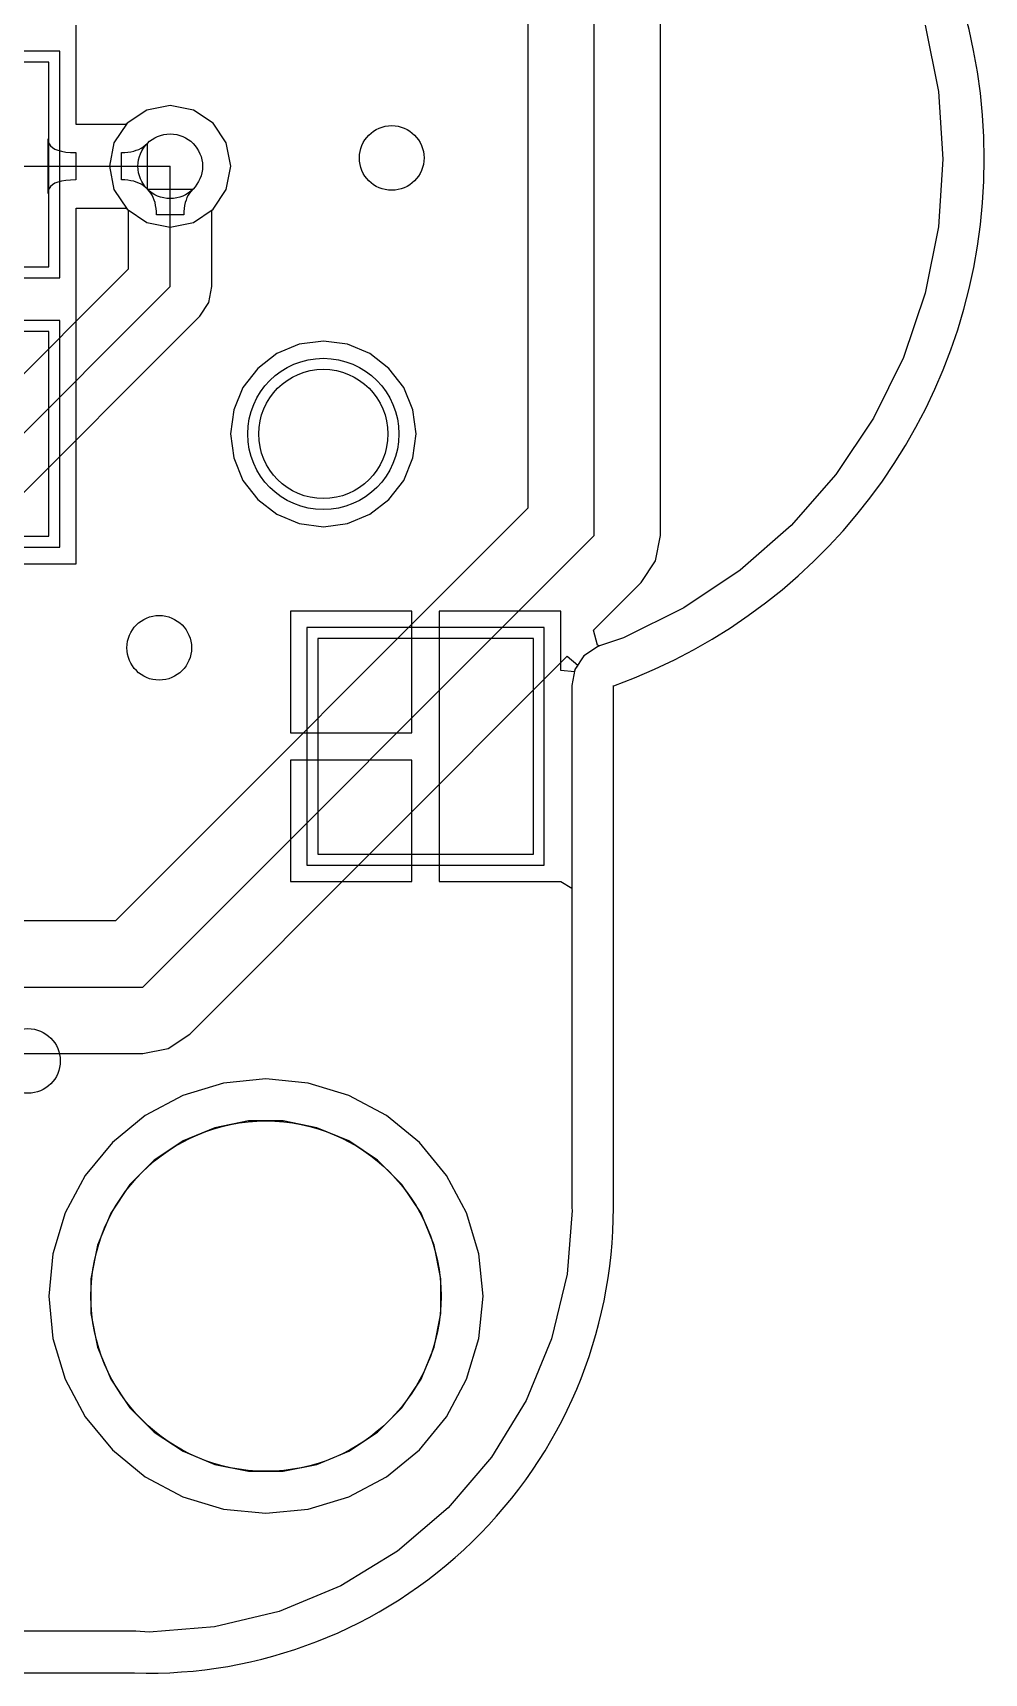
# Model space of a CAD drawing. Header units: millimetres. Extents: x 65.3 to 106.6, y 61.5 to 106.5.
# Drawn here: x 97.76 to 106.59, y 61.47 to 76.7 of the extents above; entities that cross this region are included whole.
import ezdxf

# ---------------------------------------------------------------- set-up
doc = ezdxf.new("R2010")
doc.units = ezdxf.units.MM
for name, color, linetype in [('BottomLayer', 5, 'Continuous'), ('BottomSolder', 6, 'Continuous'), ('KeepOutLayer', 6, 'Continuous'), ('MultiLayer', 9, 'Continuous'), ('TopLayer', 1, 'Continuous'), ('TopPaste', 8, 'Continuous'), ('TopSolder', 216, 'Continuous')]:
    doc.layers.add(name, color=color, linetype=linetype)

# ---------------------------------------------------------------- blocks, each defined once
blk = doc.blocks.new('PL3_2')
at = {"layer": 'BottomLayer'}
for centre in [(0, 0), (5, 0)]:
    blk.add_circle(centre, 0.6, dxfattribs=at)
at = {"layer": 'BottomSolder'}
for centre in [(0, 0), (5, 0)]:
    blk.add_circle(centre, 0.702, dxfattribs=at)
at = {"layer": 'MultiLayer'}
for centre in [(0, 0), (5, 0)]:
    blk.add_circle(centre, 0.6, dxfattribs=at)
at = {"layer": 'TopLayer'}
for p, q in [((-3.9, 1.95), (-3.9, -0.05)), ((-1.9, 1.95), (-3.9, 1.95)), ((-1.9, -0.05), (-1.9, 1.95)), ((6.9, 1.95), (6.9, -0.05)), ((8.9, 1.95), (6.9, 1.95)), ((8.9, -0.05), (8.9, 1.95)), ((-3.9, -0.05), (-1.9, -0.05)), ((6.9, -0.05), (8.9, -0.05)), ((-0.95, -2.55), (-0.95, -5.05)), ((0.95, -2.55), (-0.95, -2.55)), ((0.95, -5.05), (0.95, -2.55)), ((1.55, -2.55), (1.55, -5.05)), ((3.45, -2.55), (1.55, -2.55)), ((3.45, -5.05), (3.45, -2.55)), ((4.05, -2.55), (4.05, -5.05)), ((5.95, -2.55), (4.05, -2.55)), ((5.95, -5.05), (5.95, -2.55)), ((-0.95, -5.05), (0.95, -5.05)), ((1.55, -5.05), (3.45, -5.05)), ((4.05, -5.05), (5.95, -5.05))]:
    blk.add_line(p, q, dxfattribs=at)
for centre in [(0, 0), (5, 0)]:
    blk.add_circle(centre, 0.6, dxfattribs=at)
at = {"layer": 'TopPaste'}
for p, q in [((-3.9, 1.95), (-3.9, -0.05)), ((-1.9, 1.95), (-3.9, 1.95)), ((-1.9, -0.05), (-1.9, 1.95)), ((6.9, 1.95), (6.9, -0.05)), ((8.9, 1.95), (6.9, 1.95)), ((8.9, -0.05), (8.9, 1.95)), ((-3.9, -0.05), (-1.9, -0.05)), ((6.9, -0.05), (8.9, -0.05)), ((-0.95, -2.55), (-0.95, -5.05)), ((0.95, -2.55), (-0.95, -2.55)), ((0.95, -5.05), (0.95, -2.55)), ((1.55, -2.55), (1.55, -5.05)), ((3.45, -2.55), (1.55, -2.55)), ((3.45, -5.05), (3.45, -2.55)), ((4.05, -2.55), (4.05, -5.05)), ((5.95, -2.55), (4.05, -2.55)), ((5.95, -5.05), (5.95, -2.55)), ((-0.95, -5.05), (0.95, -5.05)), ((1.55, -5.05), (3.45, -5.05)), ((4.05, -5.05), (5.95, -5.05))]:
    blk.add_line(p, q, dxfattribs=at)
at = {"layer": 'TopSolder'}
for p, q in [((-4.002, 2.052), (-4.002, -0.152)), ((-1.798, 2.052), (-4.002, 2.052)), ((-1.798, -0.152), (-1.798, 2.052)), ((6.798, 2.052), (6.798, -0.152)), ((9.002, 2.052), (6.798, 2.052)), ((9.002, -0.152), (9.002, 2.052)), ((-4.002, -0.152), (-1.798, -0.152)), ((6.798, -0.152), (9.002, -0.152)), ((-1.052, -2.448), (-1.052, -5.152)), ((1.052, -2.448), (-1.052, -2.448)), ((1.052, -5.152), (1.052, -2.448)), ((1.448, -2.448), (1.448, -5.152)), ((3.552, -2.448), (1.448, -2.448)), ((3.552, -5.152), (3.552, -2.448)), ((3.948, -2.448), (3.948, -5.152)), ((6.052, -2.448), (3.948, -2.448)), ((6.052, -5.152), (6.052, -2.448)), ((-1.052, -5.152), (1.052, -5.152)), ((1.448, -5.152), (3.552, -5.152)), ((3.948, -5.152), (6.052, -5.152))]:
    blk.add_line(p, q, dxfattribs=at)
for centre in [(0, 0), (5, 0)]:
    blk.add_circle(centre, 0.702, dxfattribs=at)

msp = doc.modelspace()

# ---------------------------------------------------------------- linework, layer by layer
at = {"layer": 'BottomLayer'}
for p, q in [((102.972, 72.034), (102.972, 78.613)), ((103.587, 72.034), (103.587, 78.613)), ((102.356, 78.358), (102.356, 72.289)), ((106.046, 76.773), (106.169, 76.156)), ((106.169, 76.156), (106.21, 75.528)), ((98.818, 75.985), (98.635, 75.863)), ((99.035, 76.028), (98.818, 75.985)), ((99.251, 75.985), (99.035, 76.028)), ((99.434, 75.863), (99.251, 75.985)), ((98.635, 75.863), (98.513, 75.68)), ((99.556, 75.68), (99.434, 75.863)), ((98.513, 75.68), (98.47, 75.463)), ((99.599, 75.463), (99.556, 75.68)), ((106.21, 75.528), (106.169, 74.901)), ((98.47, 75.463), (98.513, 75.247)), ((99.035, 74.346), (99.035, 75.463)), ((99.556, 75.247), (99.599, 75.463)), ((98.513, 75.247), (98.635, 75.064)), ((98.84, 75.232), (98.825, 75.249)), ((98.825, 75.249), (99.245, 75.249)), ((98.854, 75.214), (98.84, 75.232)), ((99.229, 75.232), (99.215, 75.214)), ((99.245, 75.249), (99.229, 75.232)), ((99.434, 75.064), (99.556, 75.247)), ((98.867, 75.194), (98.854, 75.214)), ((98.878, 75.172), (98.867, 75.194)), ((98.887, 75.149), (98.878, 75.172)), ((98.894, 75.125), (98.887, 75.149)), ((98.9, 75.099), (98.894, 75.125)), ((98.904, 75.071), (98.9, 75.099)), ((98.907, 75.042), (98.904, 75.071)), ((99.165, 75.071), (99.162, 75.042)), ((99.169, 75.099), (99.165, 75.071)), ((99.175, 75.125), (99.169, 75.099)), ((99.182, 75.149), (99.175, 75.125)), ((99.191, 75.172), (99.182, 75.149)), ((99.202, 75.194), (99.191, 75.172)), ((99.215, 75.214), (99.202, 75.194)), ((98.635, 75.064), (98.644, 75.058)), ((98.644, 75.058), (98.645, 75.051)), ((98.645, 75.051), (98.646, 75.046)), ((98.646, 75.046), (98.646, 74.507)), ((98.908, 75.012), (98.907, 75.042)), ((99.162, 75.012), (98.908, 75.012)), ((99.162, 75.042), (99.162, 75.012)), ((99.423, 75.046), (99.424, 75.051)), ((99.423, 74.346), (99.423, 75.046)), ((99.424, 75.051), (99.425, 75.058)), ((99.425, 75.058), (99.434, 75.064)), ((106.169, 74.901), (106.046, 74.284)), ((98.646, 74.507), (95.013, 70.873)), ((95.174, 70.485), (99.035, 74.346)), ((99.393, 74.197), (99.423, 74.346)), ((99.309, 74.071), (99.393, 74.197)), ((106.046, 74.284), (105.844, 73.689)), ((96.761, 71.522), (99.309, 74.071)), ((100.026, 73.724), (99.848, 73.587)), ((100.234, 73.81), (100.026, 73.724)), ((100.457, 73.839), (100.234, 73.81)), ((100.68, 73.81), (100.457, 73.839)), ((100.888, 73.724), (100.68, 73.81)), ((101.066, 73.587), (100.888, 73.724)), ((99.848, 73.587), (99.711, 73.409)), ((101.203, 73.409), (101.066, 73.587)), ((105.844, 73.689), (105.566, 73.125)), ((99.711, 73.409), (99.625, 73.201)), ((101.289, 73.201), (101.203, 73.409)), ((99.625, 73.201), (99.596, 72.978)), ((101.318, 72.978), (101.289, 73.201)), ((105.566, 73.125), (105.217, 72.602)), ((99.596, 72.978), (99.625, 72.755)), ((101.289, 72.755), (101.318, 72.978)), ((99.625, 72.755), (99.711, 72.547)), ((101.203, 72.547), (101.289, 72.755)), ((99.711, 72.547), (99.848, 72.369)), ((101.066, 72.369), (101.203, 72.547)), ((105.217, 72.602), (104.802, 72.129)), ((99.848, 72.369), (100.026, 72.232)), ((100.888, 72.232), (101.066, 72.369)), ((102.356, 72.289), (98.526, 68.459)), ((100.026, 72.232), (100.234, 72.146)), ((100.68, 72.146), (100.888, 72.232)), ((98.781, 67.843), (102.972, 72.034)), ((100.234, 72.146), (100.457, 72.117)), ((100.457, 72.117), (100.68, 72.146)), ((103.541, 71.799), (103.587, 72.034)), ((104.802, 72.129), (104.329, 71.714)), ((103.407, 71.599), (103.541, 71.799)), ((102.965, 71.157), (103.407, 71.599)), ((104.329, 71.714), (103.806, 71.365)), ((103.806, 71.365), (103.243, 71.087)), ((103.004, 71.016), (102.965, 71.157)), ((103.022, 71.012), (103.004, 71.016)), ((103.243, 71.087), (103.022, 71.012)), ((103.022, 71.012), (103.022, 71.012)), ((103.022, 71.012), (103.022, 71.012)), ((99.216, 67.408), (102.722, 70.914)), ((102.722, 70.914), (102.821, 70.833)), ((102.821, 70.833), (102.792, 70.791)), ((102.792, 70.791), (102.763, 70.642)), ((102.763, 70.642), (102.763, 65.795)), ((98.526, 68.459), (95.225, 68.459)), ((95.225, 67.843), (98.781, 67.843)), ((99.016, 67.274), (99.216, 67.408)), ((95.225, 67.228), (98.781, 67.228)), ((98.781, 67.228), (99.016, 67.274)), ((99.53, 66.953), (99.152, 66.838)), ((99.924, 66.991), (99.53, 66.953)), ((100.317, 66.953), (99.924, 66.991)), ((100.695, 66.838), (100.317, 66.953)), ((99.152, 66.838), (98.803, 66.652)), ((101.044, 66.652), (100.695, 66.838)), ((98.803, 66.652), (98.498, 66.401)), ((101.349, 66.401), (101.044, 66.652)), ((98.498, 66.401), (98.247, 66.095)), ((101.6, 66.095), (101.349, 66.401)), ((98.247, 66.095), (98.061, 65.747)), ((101.786, 65.747), (101.6, 66.095)), ((102.763, 65.795), (102.768, 65.77)), ((98.061, 65.747), (97.946, 65.369)), ((101.901, 65.369), (101.786, 65.747)), ((102.768, 65.77), (102.721, 65.179)), ((97.946, 65.369), (97.907, 64.975)), ((101.94, 64.975), (101.901, 65.369)), ((102.721, 65.179), (102.577, 64.578)), ((97.907, 64.975), (97.946, 64.582)), ((101.901, 64.582), (101.94, 64.975)), ((97.946, 64.582), (98.061, 64.204)), ((101.786, 64.204), (101.901, 64.582)), ((102.577, 64.578), (102.34, 64.007)), ((98.061, 64.204), (98.247, 63.855)), ((101.6, 63.855), (101.786, 64.204)), ((102.34, 64.007), (102.018, 63.48)), ((98.247, 63.855), (98.498, 63.549)), ((101.349, 63.549), (101.6, 63.855)), ((98.498, 63.549), (98.803, 63.299)), ((101.044, 63.299), (101.349, 63.549)), ((102.018, 63.48), (101.616, 63.01)), ((98.803, 63.299), (99.152, 63.112)), ((100.695, 63.112), (101.044, 63.299)), ((99.152, 63.112), (99.53, 62.998)), ((100.317, 62.998), (100.695, 63.112)), ((99.53, 62.998), (99.924, 62.959)), ((99.924, 62.959), (100.317, 62.998)), ((101.616, 63.01), (101.146, 62.609)), ((101.146, 62.609), (100.619, 62.286)), ((100.619, 62.286), (100.048, 62.049)), ((100.048, 62.049), (99.447, 61.905)), ((98.579, 61.865), (69.621, 61.865)), ((98.59, 61.865), (98.579, 61.865)), ((98.716, 61.866), (98.59, 61.865)), ((98.841, 61.857), (98.716, 61.866)), ((99.447, 61.905), (98.841, 61.857))]:
    msp.add_line(p, q, dxfattribs=at)
for centre in [(101.092, 75.54), (99.035, 75.463), (98.933, 70.993), (97.714, 67.158)]:
    msp.add_circle(centre, 0.3, dxfattribs=at)
at = {"layer": 'KeepOutLayer'}
for p, q in [((103.151, 65.795), (103.151, 70.642)), ((69.621, 61.477), (98.704, 61.477))]:
    msp.add_line(p, q, dxfattribs=at)
msp.add_circle((99.924, 64.975), 1.626, dxfattribs=at)
for centre, radius, start, end in [((101.403, 75.528), 5.191, 289.7203, 70.3375), ((98.831, 65.795), 4.32, 268.3153, 0)]:
    msp.add_arc(centre, radius, start, end, dxfattribs=at)
at = {"layer": 'MultiLayer'}
for p, q in [((99.763, 66.601), (99.449, 66.538)), ((99.924, 66.601), (99.763, 66.601)), ((100.084, 66.601), (99.924, 66.601)), ((100.398, 66.538), (100.084, 66.601)), ((99.154, 66.416), (98.887, 66.238)), ((99.449, 66.538), (99.154, 66.416)), ((100.694, 66.416), (100.398, 66.538)), ((100.96, 66.238), (100.694, 66.416)), ((98.887, 66.238), (98.661, 66.011)), ((101.186, 66.011), (100.96, 66.238)), ((98.661, 66.011), (98.483, 65.745)), ((101.364, 65.745), (101.186, 66.011)), ((98.483, 65.745), (98.36, 65.449)), ((101.487, 65.449), (101.364, 65.745)), ((98.36, 65.449), (98.298, 65.135)), ((101.549, 65.135), (101.487, 65.449)), ((98.298, 65.135), (98.298, 64.975)), ((101.549, 64.975), (101.549, 65.135)), ((98.298, 64.975), (98.298, 64.975)), ((98.298, 64.975), (98.298, 64.815)), ((101.549, 64.815), (101.549, 64.975)), ((98.298, 64.815), (98.36, 64.501)), ((101.487, 64.501), (101.549, 64.815)), ((98.36, 64.501), (98.483, 64.205)), ((101.364, 64.205), (101.487, 64.501)), ((98.483, 64.205), (98.661, 63.939)), ((101.186, 63.939), (101.364, 64.205)), ((98.661, 63.939), (98.887, 63.713)), ((100.96, 63.713), (101.186, 63.939)), ((98.887, 63.713), (99.154, 63.535)), ((100.694, 63.535), (100.96, 63.713)), ((99.154, 63.535), (99.449, 63.412)), ((100.398, 63.412), (100.694, 63.535)), ((99.449, 63.412), (99.763, 63.35)), ((99.763, 63.35), (99.924, 63.35)), ((99.924, 63.35), (100.084, 63.35)), ((100.084, 63.35), (100.398, 63.412))]:
    msp.add_line(p, q, dxfattribs=at)
for centre in [(101.092, 75.54), (99.035, 75.463), (98.933, 70.993), (97.714, 67.158)]:
    msp.add_circle(centre, 0.3, dxfattribs=at)
at = {"layer": 'TopLayer'}
for p, q in [((98.161, 76.682), (98.161, 76.774)), ((106.046, 76.773), (106.169, 76.156)), ((98.161, 76.647), (98.161, 76.682)), ((98.161, 75.852), (98.161, 76.647)), ((106.169, 76.156), (106.21, 75.528)), ((98.818, 75.985), (98.635, 75.863)), ((99.035, 76.028), (98.818, 75.985)), ((99.251, 75.985), (99.035, 76.028)), ((99.434, 75.863), (99.251, 75.985)), ((98.617, 75.852), (98.161, 75.852)), ((98.622, 75.853), (98.617, 75.852)), ((98.629, 75.854), (98.622, 75.853)), ((98.635, 75.863), (98.629, 75.854)), ((99.556, 75.68), (99.434, 75.863)), ((97.901, 75.209), (97.901, 75.717)), ((97.901, 75.717), (97.903, 75.693)), ((97.903, 75.693), (97.911, 75.672)), ((99.599, 75.463), (99.556, 75.68)), ((97.911, 75.672), (97.924, 75.653)), ((97.924, 75.653), (97.942, 75.636)), ((97.942, 75.636), (97.965, 75.622)), ((97.965, 75.622), (97.993, 75.611)), ((97.993, 75.611), (98.027, 75.602)), ((98.027, 75.602), (98.065, 75.595)), ((98.065, 75.595), (98.109, 75.592)), ((98.109, 75.592), (98.158, 75.59)), ((98.158, 75.59), (98.158, 75.336)), ((98.583, 75.59), (98.613, 75.591)), ((98.583, 75.336), (98.583, 75.59)), ((98.613, 75.591), (98.642, 75.594)), ((98.642, 75.594), (98.67, 75.598)), ((98.67, 75.598), (98.696, 75.604)), ((98.696, 75.604), (98.72, 75.611)), ((98.72, 75.611), (98.743, 75.62)), ((98.743, 75.62), (98.765, 75.631)), ((98.765, 75.631), (98.785, 75.644)), ((98.785, 75.644), (98.803, 75.658)), ((98.803, 75.658), (98.82, 75.673)), ((98.82, 75.673), (98.82, 75.253)), ((106.21, 75.528), (106.169, 74.901)), ((96.672, 75.463), (99.035, 75.463)), ((99.556, 75.247), (99.599, 75.463)), ((97.903, 75.234), (97.901, 75.209)), ((97.911, 75.255), (97.903, 75.234)), ((97.924, 75.274), (97.911, 75.255)), ((97.942, 75.291), (97.924, 75.274)), ((97.965, 75.305), (97.942, 75.291)), ((97.993, 75.316), (97.965, 75.305)), ((98.027, 75.325), (97.993, 75.316)), ((98.065, 75.331), (98.027, 75.325)), ((98.109, 75.335), (98.065, 75.331)), ((98.158, 75.336), (98.109, 75.335)), ((98.613, 75.336), (98.583, 75.336)), ((98.642, 75.333), (98.613, 75.336)), ((98.67, 75.329), (98.642, 75.333)), ((98.696, 75.323), (98.67, 75.329)), ((98.72, 75.316), (98.696, 75.323)), ((98.743, 75.307), (98.72, 75.316)), ((98.765, 75.296), (98.743, 75.307)), ((98.785, 75.283), (98.765, 75.296)), ((98.803, 75.269), (98.785, 75.283)), ((98.82, 75.253), (98.803, 75.269)), ((99.434, 75.064), (99.556, 75.247)), ((98.161, 74.309), (98.161, 75.075)), ((98.161, 75.075), (98.617, 75.075)), ((98.617, 75.075), (98.622, 75.074)), ((98.622, 75.074), (98.629, 75.073)), ((98.629, 75.073), (98.635, 75.064)), ((98.635, 75.064), (98.818, 74.942)), ((98.818, 74.942), (99.035, 74.899)), ((99.035, 74.899), (99.251, 74.942)), ((99.251, 74.942), (99.434, 75.064)), ((106.169, 74.901), (106.046, 74.284)), ((98.161, 74.274), (98.161, 74.309)), ((98.161, 74.182), (98.161, 74.274)), ((98.161, 74.147), (98.161, 74.182)), ((106.046, 74.284), (105.844, 73.689)), ((98.161, 71.774), (98.161, 74.147)), ((100.026, 73.724), (99.848, 73.587)), ((100.234, 73.81), (100.026, 73.724)), ((100.457, 73.839), (100.234, 73.81)), ((100.68, 73.81), (100.457, 73.839)), ((100.888, 73.724), (100.68, 73.81)), ((101.066, 73.587), (100.888, 73.724)), ((99.848, 73.587), (99.711, 73.409)), ((101.203, 73.409), (101.066, 73.587)), ((105.844, 73.689), (105.566, 73.125)), ((99.711, 73.409), (99.625, 73.201)), ((101.289, 73.201), (101.203, 73.409)), ((99.625, 73.201), (99.596, 72.978)), ((101.318, 72.978), (101.289, 73.201)), ((105.566, 73.125), (105.217, 72.602)), ((99.596, 72.978), (99.625, 72.755)), ((101.289, 72.755), (101.318, 72.978)), ((99.625, 72.755), (99.711, 72.547)), ((101.203, 72.547), (101.289, 72.755)), ((99.711, 72.547), (99.848, 72.369)), ((101.066, 72.369), (101.203, 72.547)), ((105.217, 72.602), (104.802, 72.129)), ((99.848, 72.369), (100.026, 72.232)), ((100.888, 72.232), (101.066, 72.369)), ((100.026, 72.232), (100.234, 72.146)), ((100.68, 72.146), (100.888, 72.232)), ((100.234, 72.146), (100.457, 72.117)), ((100.457, 72.117), (100.68, 72.146)), ((104.802, 72.129), (104.329, 71.714)), ((97.086, 71.774), (98.161, 71.774)), ((104.329, 71.714), (103.806, 71.365)), ((101.28, 71.332), (100.153, 71.332)), ((100.153, 71.332), (100.153, 70.205)), ((101.28, 70.205), (101.28, 71.332)), ((102.661, 71.332), (101.534, 71.332)), ((101.534, 71.332), (101.534, 70.078)), ((102.661, 70.781), (102.661, 71.332)), ((103.806, 71.365), (103.243, 71.087)), ((103.003, 71.001), (102.877, 70.917)), ((103.022, 71.012), (103.003, 71.001)), ((103.243, 71.087), (103.022, 71.012)), ((103.022, 71.012), (103.022, 71.012)), ((102.877, 70.917), (102.792, 70.791)), ((102.788, 70.769), (102.661, 70.781)), ((102.792, 70.791), (102.788, 70.769)), ((100.153, 70.205), (101.28, 70.205)), ((101.534, 70.078), (101.534, 68.824)), ((101.28, 69.951), (100.153, 69.951)), ((100.153, 69.951), (100.153, 68.824)), ((101.28, 68.824), (101.28, 69.951)), ((100.153, 68.824), (101.28, 68.824)), ((101.534, 68.824), (102.636, 68.824)), ((102.636, 68.824), (102.661, 68.824)), ((102.661, 68.824), (102.763, 68.763)), ((102.763, 68.763), (102.763, 65.795)), ((99.53, 66.953), (99.152, 66.838)), ((99.924, 66.991), (99.53, 66.953)), ((100.317, 66.953), (99.924, 66.991)), ((100.695, 66.838), (100.317, 66.953)), ((99.152, 66.838), (98.803, 66.652)), ((101.044, 66.652), (100.695, 66.838)), ((98.803, 66.652), (98.498, 66.401)), ((101.349, 66.401), (101.044, 66.652)), ((98.498, 66.401), (98.247, 66.095)), ((101.6, 66.095), (101.349, 66.401)), ((98.247, 66.095), (98.061, 65.747)), ((101.786, 65.747), (101.6, 66.095)), ((102.763, 65.795), (102.768, 65.77)), ((98.061, 65.747), (97.946, 65.369)), ((101.901, 65.369), (101.786, 65.747)), ((102.768, 65.77), (102.721, 65.179)), ((97.946, 65.369), (97.907, 64.975)), ((101.94, 64.975), (101.901, 65.369)), ((102.721, 65.179), (102.577, 64.578)), ((97.907, 64.975), (97.946, 64.582)), ((101.901, 64.582), (101.94, 64.975)), ((97.946, 64.582), (98.061, 64.204)), ((101.786, 64.204), (101.901, 64.582)), ((102.577, 64.578), (102.34, 64.007)), ((98.061, 64.204), (98.247, 63.855)), ((101.6, 63.855), (101.786, 64.204)), ((102.34, 64.007), (102.018, 63.48)), ((98.247, 63.855), (98.498, 63.549)), ((101.349, 63.549), (101.6, 63.855)), ((98.498, 63.549), (98.803, 63.299)), ((101.044, 63.299), (101.349, 63.549)), ((102.018, 63.48), (101.616, 63.01)), ((98.803, 63.299), (99.152, 63.112)), ((100.695, 63.112), (101.044, 63.299)), ((99.152, 63.112), (99.53, 62.998)), ((100.317, 62.998), (100.695, 63.112)), ((99.53, 62.998), (99.924, 62.959)), ((99.924, 62.959), (100.317, 62.998)), ((101.616, 63.01), (101.146, 62.609)), ((101.146, 62.609), (100.619, 62.286)), ((100.619, 62.286), (100.048, 62.049)), ((100.048, 62.049), (99.447, 61.905)), ((98.579, 61.865), (69.621, 61.865)), ((98.59, 61.865), (98.579, 61.865)), ((98.716, 61.866), (98.59, 61.865)), ((98.841, 61.857), (98.716, 61.866)), ((99.447, 61.905), (98.841, 61.857))]:
    msp.add_line(p, q, dxfattribs=at)
for centre in [(101.092, 75.54), (99.035, 75.463), (98.933, 70.993), (97.714, 67.158)]:
    msp.add_circle(centre, 0.3, dxfattribs=at)

# ---------------------------------------------------------------- block references
at = {"rotation": 270}
msp.add_blockref('PL3_2', (100.457, 77.978), dxfattribs=at)

doc.saveas('drawing.dxf')
